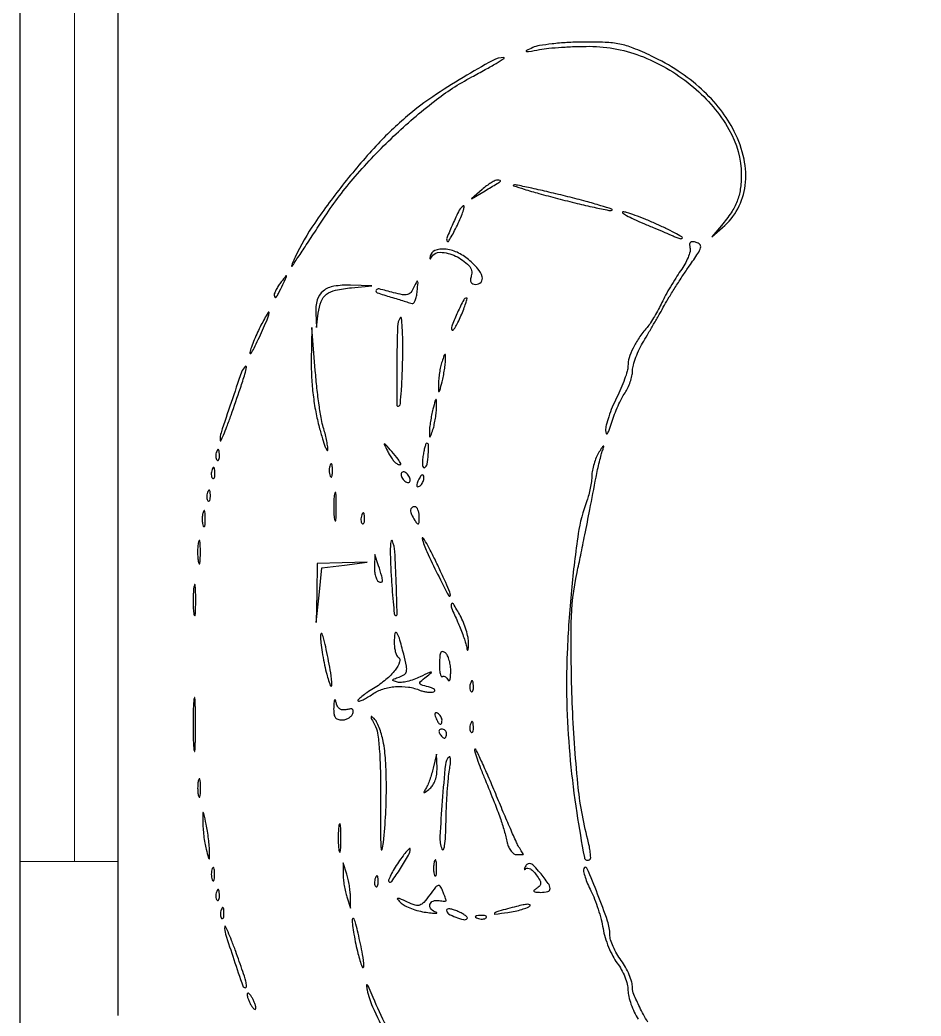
# Model space of a CAD drawing. Header units: inches. Extents: x -279 to 561, y -345 to 342.
# Drawn here: x -251.168 to -249.333, y -263.466 to -261.438 of the extents above; entities that cross this region are included whole.
import ezdxf

# ---------------------------------------------------------------- set-up
doc = ezdxf.new("R2010")
doc.units = ezdxf.units.IN
doc.header["$LTSCALE"] = 0.5
doc.header["$MEASUREMENT"] = 0
doc.layers.add('PDF_Geometry', color=7, linetype='Continuous')

msp = doc.modelspace()

# ---------------------------------------------------------------- linework, layer by layer
msp.add_line((-250.968, -263.4645), (-250.968, -259.8622))
for points in [[(-251.168, -257.2622), (-251.168, -265.3522), (-238.471, -265.3522), (-238.471, -260.9956), (-239.9711, -260.9956), (-239.9711, -257.2622), (-251.168, -257.2622)], [(-250.5118, -262.5434), (-250.5626, -262.5445), (-250.5636, -262.6045), (-250.5646, -262.6645), (-250.5589, -262.6091), (-250.5533, -262.5537), (-250.5072, -262.548), (-250.461, -262.5422)]]:
    msp.add_lwpolyline(points, close=True)
for points in [[(-249.7136, -261.6653, 0.051487), (-249.7418, -261.6208, 0.041223), (-249.7805, -261.5793, 0.038943), (-249.828, -261.5425, 0.034963), (-249.8823, -261.5119, 0.016314), (-249.9193, -261.4958, 0.044357), (-249.9467, -261.4877, 0.040651), (-249.9765, -261.4841, 0.011972), (-250.0224, -261.4835, 0.01193), (-250.0542, -261.4846, 0.013361), (-250.0846, -261.4872, 0.012716), (-250.1104, -261.4908, 0.066766), (-250.124, -261.4949, 0.007377), (-250.1368, -261.501, 0.689934), (-250.1366, -261.5025, 0.110416), (-250.1323, -261.5027, 0.002161), (-250.1101, -261.4987, -0.021565), (-250.0915, -261.4961, -0.007897), (-250.0651, -261.494, -0.007812), (-250.036, -261.4926, -0.009277), (-250.0086, -261.4922, -0.094819), (-249.8985, -261.5139, -0.080013), (-249.7967, -261.5752, -0.084984), (-249.7244, -261.6613, -0.133124), (-249.6993, -261.754, -0.036471), (-249.7014, -261.7832, -0.057382), (-249.7079, -261.8075, -0.054136), (-249.72, -261.8307, -0.02863), (-249.7397, -261.8566), (-249.7593, -261.8796), (-249.7376, -261.8612, 0.094257), (-249.7064, -261.8227, 0.092941), (-249.6913, -261.7752, 0.084305), (-249.6938, -261.7215, 0.062029)], [(-250.1826, -261.5152, 0.133773), (-250.2054, -261.5208, 0.008376), (-250.2659, -261.5556, 0.013455), (-250.3274, -261.5947, 0.024941), (-250.3747, -261.6301, 0.031775), (-250.4387, -261.6905, 0.019078), (-250.507, -261.7696, 0.019125), (-250.5678, -261.8518, 0.039142), (-250.6076, -261.9213, 0.006476), (-250.6129, -261.9329, 0.043581), (-250.6149, -261.9389, 0.753814), (-250.614, -261.9394, 0.053987), (-250.6112, -261.9359, 0.000333), (-250.6039, -261.9249, 0.000037), (-250.5874, -261.8999, 0.000045), (-250.5678, -261.8701, 0.000037), (-250.5468, -261.8381, -0.033157), (-250.4854, -261.757, -0.024238), (-250.4073, -261.6753, -0.02461), (-250.3242, -261.6039, -0.042874), (-250.248, -261.5545, 0.004401), (-250.2205, -261.5395, 0.00836), (-250.1986, -261.5268, 0.005728), (-250.1822, -261.5168, 0.741361)], [(-250.1953, -261.7643, 0.112689), (-250.2004, -261.7655, 0.023396), (-250.2086, -261.7699, 0.023468), (-250.2178, -261.776, 0.020258), (-250.2268, -261.7833), (-250.2486, -261.8023), (-250.2209, -261.7861, 0.001586), (-250.1964, -261.7716, 0.04219), (-250.1902, -261.7672, 0.56619), (-250.1905, -261.7652, 0.094303)], [(-250.0525, -261.7983, 0.003367), (-250.0911, -261.7889, 0.004787), (-250.1256, -261.7811, 0.002755), (-250.1548, -261.7749, 0.068265), (-250.1629, -261.7744, 0.821491), (-250.1631, -261.7759, 0.005796), (-250.1415, -261.7828, 0.006741), (-250.1114, -261.7916, 0.003403), (-250.0732, -261.8018, 0.004349), (-250.0336, -261.8118, 0.006486), (-249.9988, -261.8198, 0.003089), (-249.9693, -261.826, 0.12484), (-249.9627, -261.8257, 0.731614), (-249.9627, -261.8237, 0.005502), (-249.9854, -261.8165, 0.008383), (-250.0152, -261.8079, 0.004443)], [(-250.2652, -261.8168, 0.138069), (-250.2735, -261.8258, 0.012773), (-250.2866, -261.8535, 0.008933), (-250.2988, -261.8824, 0.300318), (-250.2974, -261.8894, 0.479908), (-250.2955, -261.8892, 0.009415), (-250.2897, -261.8797, 0.015033), (-250.283, -261.8673, 0.008611), (-250.2756, -261.852, 0.011412), (-250.269, -261.8369, 0.025635), (-250.2648, -261.825, 0.048586), (-250.2634, -261.8179, 0.618693)], [(-249.8735, -261.8533, 0.008357), (-249.8952, -261.844, 0.010626), (-249.9156, -261.8362, 0.008779), (-249.9328, -261.8303, 0.082196), (-249.9405, -261.8292, 0.711997), (-249.9411, -261.831, 0.036017), (-249.9332, -261.8362, 0.018401), (-249.9182, -261.8438, 0.007997), (-249.8978, -261.8528, -0.000254), (-249.8757, -261.8621, -0.000318), (-249.8553, -261.8708, -0.000256), (-249.8381, -261.8781, -0.002478), (-249.8308, -261.8813, 0.030167), (-249.8264, -261.8829, 0.057709), (-249.8227, -261.8836, 0.096224), (-249.8202, -261.8832, 0.322785), (-249.8193, -261.882, 0.273378), (-249.8207, -261.8796, 0.004227), (-249.8352, -261.8718, 0.009919), (-249.8527, -261.8629, 0.006237)], [(-250.2545, -261.9262, 0.069263), (-250.278, -261.9114, 0.083486), (-250.3032, -261.9048, 0.117421), (-250.3231, -261.9077, 0.254744), (-250.3326, -261.9192, 0.014231), (-250.3333, -261.9234, 0.23836), (-250.3329, -261.9247, 0.481148), (-250.332, -261.9246, 0.022434), (-250.3303, -261.9215, -0.300214), (-250.3124, -261.9111, -0.095397), (-250.281, -261.919, -0.091738), (-250.254, -261.9382, -0.275563), (-250.249, -261.9594, 0.050021), (-250.2506, -261.9672, 0.148113), (-250.2496, -261.9725, 0.186971), (-250.2461, -261.9756, 0.087897), (-250.24, -261.9767, 0.212417), (-250.2292, -261.9719, 0.259007), (-250.2268, -261.9613, 0.108463), (-250.2357, -261.9449, 0.039758)], [(-249.791, -261.8911, 0.045549), (-249.7987, -261.8898, 0.196506), (-249.803, -261.8912, 0.225207), (-249.8047, -261.895, 0.059597), (-249.8038, -261.9018, -0.127641), (-249.8037, -261.9098, -0.033553), (-249.8078, -261.922, -0.031821), (-249.8144, -261.9357, -0.027942), (-249.823, -261.9491, 0.014139), (-249.8329, -261.9638, 0.009085), (-249.8437, -261.9813, 0.009131), (-249.8536, -261.9988, 0.016897), (-249.8609, -262.0135, -0.015743), (-249.8677, -262.0272, -0.012101), (-249.8759, -262.0417, -0.012275), (-249.8842, -262.0549, -0.028294), (-249.8913, -262.0643, 0.025942), (-249.9076, -262.0857, 0.03513), (-249.9198, -262.1067, 0.04017), (-249.9276, -262.1262, 0.074386), (-249.9301, -262.143, -0.070173), (-249.9315, -262.1532, -0.015923), (-249.9369, -262.1698, -0.016184), (-249.9443, -262.1887, -0.015095), (-249.9532, -262.2075, 0.017718), (-249.962, -262.2265, 0.018247), (-249.9693, -262.2459, 0.018312), (-249.9744, -262.2631, 0.070424), (-249.9756, -262.2741, 0.08108), (-249.9745, -262.2802, 0.597458), (-249.9722, -262.2805, 0.074362), (-249.9686, -262.2736, 0.008593), (-249.9631, -262.2571, -0.017073), (-249.9574, -262.2409, -0.013493), (-249.9502, -262.2238, -0.013707), (-249.9427, -262.2083, -0.032689), (-249.936, -262.1973, 0.041937), (-249.9302, -262.1873, 0.028842), (-249.9253, -262.1752, 0.029163), (-249.9219, -262.1629, 0.05127), (-249.9207, -262.1524, -0.065147), (-249.9191, -262.1409, -0.023019), (-249.914, -262.125, -0.022394), (-249.9067, -262.1079, -0.024465), (-249.8981, -262.0921, 0.003216), (-249.8881, -262.0753, 0.001962), (-249.8764, -262.0554, 0.001966), (-249.865, -262.0356, 0.003487), (-249.8558, -262.0192, -0.010493), (-249.8461, -262.0023, -0.004952), (-249.8328, -261.9809, -0.004905), (-249.8184, -261.9588, -0.006898), (-249.8052, -261.9393, 0.007037), (-249.7875, -261.9135, 0.074965), (-249.7822, -261.902, 0.263161), (-249.7837, -261.8954, 0.143708)], [(-250.6359, -261.9715, 0.022242), (-250.6414, -261.979, 0.024166), (-250.646, -261.9868, 0.024594), (-250.6493, -261.9938, 0.098188), (-250.6503, -261.9984, 0.161007), (-250.6489, -262.0025, 0.489146), (-250.6465, -262.0026, 0.053694), (-250.6415, -261.995, 0.006075), (-250.6325, -261.9767, 0.001053), (-250.6252, -261.9611, 0.260205), (-250.6253, -261.9596, 0.508695), (-250.6263, -261.9595, 0.001461)], [(-250.495, -261.9783, 0.050026), (-250.5286, -261.9804, 0.129092), (-250.5506, -261.9902, 0.154736), (-250.5626, -262.0082, 0.082911), (-250.5657, -262.035), (-250.5642, -262.0644), (-250.5605, -262.0351, -0.057963), (-250.5547, -262.0112, -0.141427), (-250.544, -261.9968, -0.112202), (-250.5255, -261.9883, -0.029496), (-250.4931, -261.9835), (-250.4518, -261.9799)], [(-250.3658, -261.9826, -0.05376), (-250.3722, -261.993, -0.166038), (-250.379, -261.9975, -0.112992), (-250.3889, -261.9978, -0.018757), (-250.4074, -261.9935, 0.009311), (-250.4367, -261.986, 0.333615), (-250.4427, -261.9886, 0.469506), (-250.4409, -261.9935, 0.009704), (-250.4126, -262.0026, -0.000414), (-250.3987, -262.0067, -0.0005), (-250.3857, -262.0107, -0.000424), (-250.3747, -262.014, -0.003419), (-250.3697, -262.0156, 0.308322), (-250.3664, -262.0146, 0.070385), (-250.3632, -262.0093, 0.049666), (-250.3605, -262.0009, 0.028767), (-250.359, -261.9905, 0.002881), (-250.3575, -261.9733, 0.200409), (-250.3584, -261.9705, 0.534205), (-250.3601, -261.9707, 0.006061)], [(-250.2583, -262.0044, 0.280609), (-250.2645, -262.0081, 0.010396), (-250.277, -262.0337, 0.012539), (-250.2882, -262.0594, 0.182503), (-250.2884, -262.0692, 0.555863), (-250.2862, -262.0697, 0.050122), (-250.2819, -262.0643, 0.029609), (-250.2762, -262.0543, 0.01384), (-250.2701, -262.0409, 0.008057), (-250.2644, -262.0269, 0.014139), (-250.2602, -262.0151, 0.008533), (-250.2574, -262.0056, 0.49818)], [(-250.6772, -262.0598, 0.012678), (-250.6841, -262.0738, 0.010011), (-250.6909, -262.0894, 0.010148), (-250.6966, -262.1041, 0.024631), (-250.7, -262.1152, 0.315454), (-250.6992, -262.1172, 0.421042), (-250.6974, -262.1169, 0.027809), (-250.6913, -262.1064, 0.00704), (-250.6827, -262.0886, 0.005377), (-250.6656, -262.0509, 0.056706), (-250.6606, -262.0348, 0.843788), (-250.6629, -262.0339, 0.011508)], [(-250.3939, -262.0445, 0.135963), (-250.3993, -262.0623, 0.003983), (-250.4007, -262.1417, 0.003221), (-250.4009, -262.2214, 0.666882), (-250.3956, -262.2236, 0.176705), (-250.3934, -262.2189, 0.003747), (-250.3913, -262.1927, 0.008197), (-250.3896, -262.1617, 0.005376), (-250.3886, -262.126, 0.006726), (-250.3885, -262.0914, 0.013508), (-250.3896, -262.064, 0.014208), (-250.3913, -262.0451, 0.704363)], [(-250.5503, -262.2675, -0.038268), (-250.5543, -262.2515, -0.007453), (-250.5589, -262.2222, -0.007878), (-250.5632, -262.1877, -0.007217), (-250.5666, -262.1521), (-250.5736, -262.0644), (-250.5748, -262.1336, 0.018943), (-250.5741, -262.1666, 0.015554), (-250.571, -262.2016, 0.015645), (-250.5657, -262.2362, 0.020057), (-250.5586, -262.2675, 0.006692), (-250.5518, -262.2911, 0.017888), (-250.5462, -262.3077, 0.062004), (-250.5428, -262.3142, 0.733), (-250.5411, -262.3137, 0.035543), (-250.5417, -262.3047, 0.014307), (-250.5438, -262.2925, 0.014072), (-250.5468, -262.2795, 0.017312)], [(-250.3086, -262.1336, 0.023892), (-250.3115, -262.1441, 0.014811), (-250.3138, -262.1567, 0.01485), (-250.3154, -262.1693, 0.025806), (-250.3159, -262.1798, 0.003411), (-250.3157, -262.194, 0.585438), (-250.3146, -262.1946, 0.188614), (-250.3132, -262.1926, 0.001764), (-250.3086, -262.1752, 0.01309), (-250.3059, -262.1632, 0.010417), (-250.3036, -262.1502, 0.010562), (-250.302, -262.138, 0.025901), (-250.3014, -262.129, 0.010989), (-250.3015, -262.1198, 0.580902), (-250.3028, -262.1191, 0.169995), (-250.3046, -262.1214, 0.004611)], [(-250.7092, -262.1437, 0.120845), (-250.7166, -262.155, 0.002683), (-250.738, -262.217, 0.003197), (-250.7584, -262.2784, 0.096191), (-250.7604, -262.2945, 0.763023), (-250.7589, -262.2948, 0.014738), (-250.7536, -262.2834, 0.01183), (-250.7465, -262.2658, 0.005647), (-250.7382, -262.2429, 0.001775), (-250.719, -262.1875, 0.011283), (-250.71, -262.159, 0.029662), (-250.7068, -262.145, 0.717011)], [(-250.3271, -262.2306, 0.01309), (-250.3298, -262.2425, 0.010417), (-250.3321, -262.2556, 0.010562), (-250.3338, -262.2677, 0.025901), (-250.3343, -262.2767, 0.010989), (-250.3342, -262.286, 0.580902), (-250.3329, -262.2866, 0.169995), (-250.3312, -262.2844, 0.004611), (-250.3271, -262.2721, 0.023892), (-250.3243, -262.2616, 0.014811), (-250.3219, -262.249, 0.01485), (-250.3204, -262.2365, 0.025806), (-250.3199, -262.226, 0.003411), (-250.3201, -262.2117, 0.585438), (-250.3212, -262.2112, 0.188614), (-250.3226, -262.2131, 0.001764)], [(-250.7674, -262.3166, 0.051402), (-250.7688, -262.3216, 0.05415), (-250.7692, -262.3268, 0.060344), (-250.7684, -262.3312, 0.126455), (-250.7666, -262.3343, 0.296942), (-250.7646, -262.3347, 0.208169), (-250.7629, -262.333, 0.077125), (-250.7619, -262.3286, 0.028489), (-250.7618, -262.3221, 0.018894), (-250.7623, -262.3152, 0.168741), (-250.7636, -262.3126, 0.470617), (-250.7653, -262.3127, 0.054073)], [(-250.4107, -262.317, 0.001342), (-250.4235, -262.3024, 0.172422), (-250.4255, -262.3013, 0.6048), (-250.4262, -262.3022, 0.002891), (-250.4199, -262.3155, 0.022947), (-250.4155, -262.3236, 0.022373), (-250.4103, -262.3314, 0.022935), (-250.4051, -262.3379, 0.073521), (-250.4009, -262.3414, 0.104663), (-250.3944, -262.3437, 0.575659), (-250.3926, -262.3414, 0.072357), (-250.3978, -262.3326, 0.011403)], [(-250.3399, -262.2998, 0.32138), (-250.3415, -262.301, 0.013978), (-250.3436, -262.3078, 0.019299), (-250.3457, -262.3166, 0.012039), (-250.3475, -262.327, 0.023425), (-250.3485, -262.3372, 0.052318), (-250.3481, -262.3449, 0.110488), (-250.3464, -262.349, 0.401493), (-250.3439, -262.3496, 0.212307), (-250.339, -262.3425, 0.025083), (-250.3365, -262.323, 0.023633), (-250.3359, -262.3038, 0.41)], [(-249.9891, -262.3183, 0.03861), (-249.9946, -262.3289, 0.025513), (-249.9992, -262.3419, 0.025691), (-250.0025, -262.355, 0.04451), (-250.0036, -262.3662, -0.029868), (-250.0045, -262.3775, -0.016397), (-250.0068, -262.3913, -0.016295), (-250.01, -262.4052, -0.024987), (-250.0138, -262.4169, 0.054376), (-250.0312, -262.4838, 0.012701), (-250.0452, -262.5991, 0.013597), (-250.0538, -262.7259, 0.018755), (-250.0542, -262.84, 0.014781), (-250.0475, -262.946, 0.014669), (-250.0344, -263.0518, 0.00844), (-250.0189, -263.1429, 0.602996), (-250.0073, -263.1464, 0.211263), (-250.0059, -263.1429, 0.017041), (-250.0068, -263.1328, 0.020656), (-250.0087, -263.1203, 0.014313), (-250.0119, -263.1063, -0.039798), (-250.0321, -262.9928, -0.014091), (-250.0434, -262.8281, -0.013617), (-250.0454, -262.6652, -0.049917), (-250.0337, -262.5628, 0.002685), (-250.0263, -262.5279, 0.001596), (-250.0179, -262.4863, 0.001266), (-250.0077, -262.4349, 0.000614), (-249.995, -262.3691, -0.00673), (-249.9919, -262.3536, -0.005995), (-249.9881, -262.3376, -0.006026), (-249.9844, -262.3232, -0.018452), (-249.9815, -262.3137, 0.018061), (-249.9792, -262.3065, 0.676374), (-249.9802, -262.3058, 0.114171), (-249.9828, -262.3083, 0.005946)], [(-250.7766, -262.3535, 0.051402), (-250.778, -262.3585, 0.05415), (-250.7784, -262.3637, 0.060344), (-250.7777, -262.3682, 0.126455), (-250.7759, -262.3712, 0.296942), (-250.7739, -262.3716, 0.208169), (-250.7721, -262.3699, 0.077125), (-250.7711, -262.3655, 0.028489), (-250.771, -262.3591, 0.018894), (-250.7716, -262.3522, 0.168741), (-250.7729, -262.3495, 0.470617), (-250.7746, -262.3496, 0.054073)], [(-250.5364, -262.3437, 0.057986), (-250.5378, -262.3489, 0.037979), (-250.5383, -262.3552, 0.037979), (-250.5378, -262.3615, 0.057986), (-250.5364, -262.3668, 0.174857), (-250.5346, -262.3687, 0.447206), (-250.5331, -262.3681, 0.078554), (-250.532, -262.3635, 0.017491), (-250.5317, -262.3552, 0.017491), (-250.532, -262.347, 0.078554), (-250.5331, -262.3423, 0.447206), (-250.5346, -262.3418, 0.174857)], [(-250.3825, -262.3598, 0.076764), (-250.386, -262.3583, 0.154201), (-250.389, -262.3585, 0.186277), (-250.391, -262.3603, 0.117858), (-250.3917, -262.3634, 0.085235), (-250.3911, -262.3673, 0.053414), (-250.389, -262.3716, 0.051777), (-250.386, -262.3754, 0.064269), (-250.3825, -262.3783, 0.076764), (-250.379, -262.3798, 0.154201), (-250.376, -262.3796, 0.186277), (-250.374, -262.3778, 0.117858), (-250.3733, -262.3748, 0.085235), (-250.374, -262.3708, 0.053414), (-250.376, -262.3666, 0.051777), (-250.379, -262.3627, 0.064269)], [(-250.3492, -262.3645, 0.2252), (-250.3509, -262.3653, 0.029412), (-250.3534, -262.3687, 0.029555), (-250.356, -262.3733, 0.020646), (-250.3583, -262.3788, 0.036408), (-250.36, -262.3841, 0.155351), (-250.3597, -262.3874, 0.32948), (-250.3578, -262.3885, 0.1144), (-250.3547, -262.3875, 0.115814), (-250.3492, -262.382, 0.080554), (-250.3459, -262.3739, 0.115534), (-250.3458, -262.3671, 0.349578)], [(-250.7858, -262.3997, 0.051402), (-250.7873, -262.4047, 0.05415), (-250.7876, -262.4099, 0.060344), (-250.7869, -262.4143, 0.126455), (-250.7851, -262.4174, 0.296942), (-250.7831, -262.4178, 0.208169), (-250.7814, -262.4161, 0.077125), (-250.7804, -262.4117, 0.028489), (-250.7803, -262.4052, 0.018894), (-250.7808, -262.3983, 0.168741), (-250.7821, -262.3957, 0.470617), (-250.7838, -262.3958, 0.054073)], [(-250.5276, -262.4037, 0.023547), (-250.5288, -262.4153, 0.014044), (-250.5292, -262.4291, 0.014044), (-250.5288, -262.4429, 0.023547), (-250.5276, -262.4545, 0.124239), (-250.5262, -262.4578, 0.664672), (-250.5249, -262.4575, 0.03126), (-250.524, -262.4473, 0.006336), (-250.5238, -262.4291, 0.006336), (-250.524, -262.4109, 0.03126), (-250.5249, -262.4007, 0.664672), (-250.5262, -262.4004, 0.124239)], [(-250.364, -262.4291, 0.163584), (-250.3702, -262.4312, 0.234725), (-250.3727, -262.4362, 0.112355), (-250.3708, -262.4448, 0.031558), (-250.364, -262.4568, 0.023197), (-250.3592, -262.4635, 0.409657), (-250.3568, -262.4638, 0.220444), (-250.3553, -262.4609, 0.011293), (-250.355, -262.4499, 0.042523), (-250.3556, -262.4419, 0.062416), (-250.3576, -262.4352, 0.082215), (-250.3605, -262.4306, 0.210568)], [(-250.7952, -262.4408, 0.037336), (-250.7965, -262.4479, 0.029507), (-250.7968, -262.4557, 0.030339), (-250.7963, -262.463, 0.06278), (-250.7948, -262.4685, 0.31318), (-250.7932, -262.4696, 0.333666), (-250.7917, -262.4684, 0.052471), (-250.7907, -262.4621, 0.014395), (-250.7906, -262.4522, 0.012823), (-250.7909, -262.4423, 0.080377), (-250.7921, -262.4374, 0.597527), (-250.7935, -262.4372, 0.087174)], [(-250.4719, -262.4458, 0.051402), (-250.4734, -262.4509, 0.05415), (-250.4737, -262.456, 0.060344), (-250.473, -262.4605, 0.126455), (-250.4712, -262.4635, 0.296942), (-250.4692, -262.4639, 0.208169), (-250.4675, -262.4623, 0.077125), (-250.4664, -262.4578, 0.028489), (-250.4663, -262.4514, 0.018894), (-250.4669, -262.4445, 0.168741), (-250.4682, -262.4418, 0.470617), (-250.4699, -262.442, 0.054073)], [(-250.3236, -262.5353, 0.005932), (-250.3355, -262.5119, 0.018107), (-250.3443, -262.4964, 0.109363), (-250.3479, -262.4927, 0.688579), (-250.3493, -262.4937, 0.042809), (-250.3397, -262.5205, 0.008413), (-250.3175, -262.5666, 0.006393), (-250.295, -262.6101, 0.795832), (-250.2914, -262.6091, 0.089338), (-250.2928, -262.603, 0.004229), (-250.301, -262.5836, 0.006839), (-250.3114, -262.5607, 0.004857)], [(-250.8045, -262.5006, 0.029693), (-250.8058, -262.5101, 0.017887), (-250.8062, -262.5214, 0.017887), (-250.8058, -262.5327, 0.029693), (-250.8045, -262.5422, 0.142433), (-250.803, -262.5451, 0.611425), (-250.8017, -262.5447, 0.039503), (-250.8008, -262.5363, 0.008087), (-250.8005, -262.5214, 0.008087), (-250.8008, -262.5065, 0.039503), (-250.8017, -262.4982, 0.611425), (-250.803, -262.4978, 0.142433)], [(-250.4097, -262.4983, 0.732682), (-250.4122, -262.4985, 0.046378), (-250.4137, -262.5095, 0.017794), (-250.4138, -262.532, 0.007023), (-250.4125, -262.563, 0.003562), (-250.4104, -262.5951, 0.005525), (-250.4082, -262.6228, 0.001949), (-250.4058, -262.6465, 0.156876), (-250.4044, -262.6499, 0.698475), (-250.4, -262.6482, 0.003716), (-250.4018, -262.5837, 0.005829), (-250.4048, -262.5205, 0.0816)], [(-250.4379, -262.5491), (-250.4453, -262.526), (-250.4462, -262.5509, 0.035063), (-250.4459, -262.5608, 0.040642), (-250.4442, -262.5701, 0.044867), (-250.4414, -262.5775, 0.14404), (-250.4379, -262.5814, 0.159675), (-250.4326, -262.5827, 0.391036), (-250.43, -262.58, 0.070388), (-250.4314, -262.5706, 0.007211)], [(-250.8139, -262.5931, 0.018638), (-250.8151, -262.6065, 0.01259), (-250.8154, -262.6219, 0.012695), (-250.815, -262.6367, 0.024559), (-250.8138, -262.6485, 0.212532), (-250.8125, -262.6507, 0.556092), (-250.8111, -262.6501, 0.025342), (-250.8103, -262.6383, 0.005888), (-250.8101, -262.6184, 0.005499), (-250.8103, -262.5985, 0.031761), (-250.8113, -262.5881, 0.756877), (-250.8125, -262.5879, 0.069146)], [(-250.2717, -262.6507, 0.009691), (-250.2855, -262.6267, 0.614279), (-250.2893, -262.6269, 0.201529), (-250.2893, -262.6349, 0.007403), (-250.277, -262.6631, -0.01035), (-250.2716, -262.6756, -0.008632), (-250.2664, -262.6891, -0.008735), (-250.2621, -262.7016, -0.023369), (-250.2596, -262.7107, 0.006009), (-250.2572, -262.7205, 0.57408), (-250.2561, -262.7208, 0.19447), (-250.2552, -262.7188, 0.003209), (-250.2547, -262.7061, 0.058083), (-250.2557, -262.695, 0.023862), (-250.2594, -262.6803, 0.023221), (-250.265, -262.6647, 0.027546)], [(-250.5443, -262.7199, 0.007201), (-250.5491, -262.6985, 0.041487), (-250.5527, -262.6875, 0.624658), (-250.5548, -262.6874, 0.1261), (-250.556, -262.6922, 0.029618), (-250.5553, -262.706, 0.010901), (-250.5526, -262.7254, 0.010761), (-250.5488, -262.7464, 0.012713), (-250.5443, -262.7661, 0.022718), (-250.5361, -262.793, 0.841616), (-250.5328, -262.7924, 0.044413), (-250.5351, -262.7671, 0.007654)], [(-250.3364, -262.7957, -0.010337), (-250.3511, -262.7915, -0.272339), (-250.3538, -262.7886, -0.273238), (-250.3525, -262.7849, -0.010392), (-250.3408, -262.7752, 0.005189), (-250.3302, -262.7666, 0.709998), (-250.3306, -262.7655, 0.10637), (-250.3341, -262.7663, 0.00162), (-250.3531, -262.7754, -0.027904), (-250.366, -262.7808, -0.028278), (-250.3793, -262.7847, -0.029472), (-250.3912, -262.7867, -0.093464), (-250.3993, -262.7861, -0.018415), (-250.4075, -262.7836, -0.413604), (-250.4085, -262.7815, -0.224577), (-250.4063, -262.7793, -0.00915), (-250.3956, -262.7756, 0.067799), (-250.3853, -262.7706, 0.201721), (-250.381, -262.7642, 0.099112), (-250.3811, -262.7534, 0.010515), (-250.3867, -262.729, 0.007001), (-250.3954, -262.6967, 0.097558), (-250.4008, -262.686, 0.661247), (-250.4046, -262.687, 0.031616), (-250.4059, -262.7045, 0.030493), (-250.4054, -262.7144, 0.035452), (-250.4037, -262.7236, 0.038145), (-250.4012, -262.731, 0.139418), (-250.3981, -262.7349, -0.336923), (-250.3949, -262.745, -0.080135), (-250.404, -262.7614, -0.054203), (-250.4227, -262.7808, -0.034663), (-250.4481, -262.799, 0.011555), (-250.4614, -262.8076, 0.01993), (-250.4719, -262.8155, 0.015489), (-250.4795, -262.822, 0.427144), (-250.4796, -262.8244, 0.294353), (-250.4769, -262.825, 0.02062), (-250.4694, -262.8218, 0.023969), (-250.4602, -262.8169, 0.015319), (-250.45, -262.8104, -0.073602), (-250.4288, -262.8001, -0.056828), (-250.4035, -262.7952, -0.05556), (-250.3772, -262.7961, -0.062724), (-250.3528, -262.8028, 0.040682), (-250.3459, -262.805, 0.033177), (-250.3382, -262.8063, 0.034327), (-250.3309, -262.8065, 0.070981), (-250.3253, -262.8055, 0.223091), (-250.3232, -262.8035, 0.314321), (-250.3238, -262.801, 0.091112), (-250.3284, -262.7983, 0.026122)], [(-250.3017, -262.7265, 0.124404), (-250.3072, -262.7239, 0.322891), (-250.3109, -262.7256, 0.108808), (-250.3131, -262.7327, 0.015424), (-250.3139, -262.748, 0.020484), (-250.3137, -262.7596, 0.041212), (-250.3124, -262.7687, 0.067719), (-250.3104, -262.7741, 0.431344), (-250.3078, -262.7748, -0.164349), (-250.3048, -262.7741, -0.118994), (-250.3016, -262.7752, -0.09196), (-250.2986, -262.7781, -0.062334), (-250.2963, -262.7822, 0.33161), (-250.2945, -262.7833, 0.302332), (-250.2928, -262.7819, 0.054032), (-250.2915, -262.7753, 0.015509), (-250.2909, -262.7649, 0.037007), (-250.2915, -262.7532, 0.037934), (-250.2938, -262.7417, 0.040766), (-250.2973, -262.7322, 0.111193)], [(-250.2503, -262.7874, 0.051402), (-250.2518, -262.7925, 0.05415), (-250.2521, -262.7976, 0.060344), (-250.2514, -262.8021, 0.126455), (-250.2496, -262.8051, 0.296942), (-250.2476, -262.8056, 0.208169), (-250.2459, -262.8039, 0.077125), (-250.2448, -262.7995, 0.028489), (-250.2447, -262.793, 0.018894), (-250.2453, -262.7861, 0.168741), (-250.2466, -262.7834, 0.470617), (-250.2483, -262.7836, 0.054073)], [(-250.814, -262.8238, 0.01099), (-250.8151, -262.8459, 0.006471), (-250.8154, -262.8723, 0.006471), (-250.8151, -262.8987, 0.01099), (-250.814, -262.9207, 0.067956), (-250.8128, -262.9267, 0.813012), (-250.8116, -262.9265, 0.014551), (-250.8108, -262.907, 0.002911), (-250.8106, -262.8723, 0.002911), (-250.8108, -262.8375, 0.014551), (-250.8116, -262.818, 0.813012), (-250.8128, -262.8179, 0.067956)], [(-250.5024, -262.8419, -0.075239), (-250.51, -262.8427, -0.122778), (-250.5161, -262.8408, -0.122443), (-250.5207, -262.8363, -0.074588), (-250.5237, -262.8293, 0.028167), (-250.5257, -262.8229, 0.612778), (-250.5273, -262.8227, 0.12646), (-250.5285, -262.8263, 0.008053), (-250.5292, -262.8377, 0.034849), (-250.5288, -262.85, 0.119693), (-250.5262, -262.8575, 0.16566), (-250.521, -262.8616, 0.085313), (-250.5128, -262.863, 0.067495), (-250.5057, -262.8621, 0.062553), (-250.499, -262.8593, 0.06664), (-250.4935, -262.8551, 0.105076), (-250.4904, -262.8502, 0.077131), (-250.4892, -262.8448, 0.260851), (-250.4907, -262.8416, 0.179431), (-250.4949, -262.8405, 0.03858)], [(-250.4284, -262.9064, 0.023662), (-250.4318, -262.8922, 0.023984), (-250.4366, -262.8784, 0.02463), (-250.4419, -262.8668, 0.083799), (-250.4469, -262.8603, 0.033823), (-250.4518, -262.8563, 0.637105), (-250.4531, -262.857, 0.099932), (-250.4519, -262.8612, 0.006568), (-250.446, -262.8723, -0.08703), (-250.4399, -262.89, -0.019815), (-250.4363, -262.9216, -0.01477), (-250.4342, -262.9671, -0.004915), (-250.4337, -263.0339, 0.00181), (-250.4337, -263.099, 0.017575), (-250.4326, -263.1266, 0.845178), (-250.4305, -263.1268, 0.03905), (-250.4279, -263.1123, 0.012999), (-250.4233, -263.054, 0.01367), (-250.4219, -262.9964, 0.014522), (-250.4235, -262.9451, 0.032726)], [(-250.3178, -262.8493, 0.1144), (-250.3209, -262.8482, 0.32948), (-250.3227, -262.8493, 0.155351), (-250.323, -262.8526, 0.036408), (-250.3214, -262.8579, 0.029964), (-250.3169, -262.8678, 0.168622), (-250.3127, -262.8717, 0.444011), (-250.3097, -262.8704, 0.079093), (-250.3086, -262.8636, 0.088797), (-250.3093, -262.8598, 0.053277), (-250.3113, -262.8558, 0.051183), (-250.3143, -262.8521, 0.061454)], [(-250.2503, -262.8705, 0.051402), (-250.2518, -262.8756, 0.05415), (-250.2521, -262.8807, 0.060344), (-250.2514, -262.8852, 0.126455), (-250.2496, -262.8882, 0.296942), (-250.2476, -262.8887, 0.208169), (-250.2459, -262.887, 0.077125), (-250.2448, -262.8826, 0.028489), (-250.2447, -262.8761, 0.018894), (-250.2453, -262.8692, 0.168741), (-250.2466, -262.8665, 0.470617), (-250.2483, -262.8667, 0.054073)], [(-250.3092, -262.8815, 0.108972), (-250.3125, -262.8822, 0.182303), (-250.3144, -262.8842, 0.161196), (-250.3147, -262.8872, 0.082592), (-250.3133, -262.8907, 0.029505), (-250.3108, -262.8943, 0.035638), (-250.308, -262.8973, 0.038439), (-250.3054, -262.8994, 0.151918), (-250.3035, -262.9, 0.210953), (-250.3019, -262.8993, 0.081139), (-250.3006, -262.8973, 0.061769), (-250.2997, -262.8943, 0.042167), (-250.2994, -262.8907, 0.105053), (-250.3002, -262.8872, 0.099167), (-250.3023, -262.8842, 0.09642), (-250.3055, -262.8822, 0.093332)], [(-250.3266, -262.9608, -0.013785), (-250.3298, -262.9727, -0.012442), (-250.3337, -262.9848, -0.012574), (-250.3378, -262.9954, -0.038167), (-250.3413, -263.0023, 0.008987), (-250.3455, -263.0097, 0.555893), (-250.3449, -263.0108, 0.180505), (-250.3427, -263.01, 0.003763), (-250.3335, -263.0027, 0.086192), (-250.3273, -262.9956, 0.051498), (-250.3225, -262.9855, 0.04755), (-250.3195, -262.9736, 0.045587), (-250.3188, -262.9612), (-250.3198, -262.9323)], [(-250.2943, -262.9384, 0.18307), (-250.3018, -262.9535, 0.005021), (-250.3082, -263.0279, 0.007314), (-250.3128, -263.1003, 0.101258), (-250.3088, -263.126, 0.622698), (-250.3059, -263.1263, 0.102707), (-250.3034, -263.1194, 0.025087), (-250.3015, -263.1002, 0.007497), (-250.3005, -263.0708, -0.006132), (-250.2996, -263.0401, -0.005903), (-250.2979, -263.0091, -0.005852), (-250.2957, -262.9818, -0.021287), (-250.2934, -262.9646, 0.01541), (-250.2917, -262.9526, 0.036374), (-250.2913, -262.9436, 0.084517), (-250.2923, -262.9388, 0.53044)], [(-250.152, -263.1216, -0.032236), (-250.1571, -263.1121, -0.002182), (-250.1695, -263.0841, -0.003123), (-250.1839, -263.0505, -0.002336), (-250.1994, -263.0133, 0.004255), (-250.2146, -262.9774, 0.007296), (-250.2279, -262.9477, 0.002309), (-250.2397, -262.9228, 0.517411), (-250.2419, -262.9225, 0.279191), (-250.2426, -262.9255, 0.004991), (-250.2372, -262.9422, 0.010877), (-250.2301, -262.9618, 0.006847), (-250.221, -262.9845, -0.003562), (-250.2023, -263.0304, -0.010347), (-250.1903, -263.0625, -0.014343), (-250.182, -263.0883, -0.017016), (-250.1757, -263.1131, 0.05324), (-250.1727, -263.1222, 0.063163), (-250.168, -263.13, 0.074179), (-250.1623, -263.1352, 0.150142), (-250.1565, -263.137, 0.005137), (-250.1512, -263.1369, 0.009078), (-250.1467, -263.1367, 0.004032), (-250.1431, -263.1365, 0.583348), (-250.143, -263.1362, -0.015006), (-250.1434, -263.1356, -0.000174), (-250.1459, -263.1316, -0.000532), (-250.1487, -263.1269, -0.000347)], [(-250.8044, -262.9854, 0.039571), (-250.8057, -262.9927, 0.024357), (-250.8061, -263.0015, 0.024357), (-250.8057, -263.0103, 0.039571), (-250.8044, -263.0177, 0.161593), (-250.8028, -263.0201, 0.542911), (-250.8014, -263.0196, 0.052887), (-250.8004, -263.0131, 0.011065), (-250.8001, -263.0015, 0.011065), (-250.8004, -262.99, 0.052887), (-250.8014, -262.9835, 0.542911), (-250.8028, -262.983, 0.161593)], [(-250.7888, -263.0754, 0.000808), (-250.7935, -263.0531, 0.195466), (-250.7946, -263.0514, 0.595633), (-250.7956, -263.0519, 0.00138), (-250.7957, -263.0708, 0.020389), (-250.7952, -263.0834, 0.011815), (-250.7937, -263.0985, 0.011797), (-250.7915, -263.1136, 0.019408), (-250.7888, -263.1262, 0.001754), (-250.7843, -263.1434, 0.183684), (-250.7829, -263.1454, 0.596213), (-250.7819, -263.1448, 0.003395), (-250.7818, -263.1308, 0.020701), (-250.7824, -263.1197, 0.009061), (-250.7839, -263.105, 0.008949), (-250.7861, -263.0895, 0.011827)], [(-250.5184, -263.0777, 0.023547), (-250.5196, -263.0893, 0.014044), (-250.52, -263.1031, 0.014044), (-250.5196, -263.1169, 0.023547), (-250.5184, -263.1285, 0.124239), (-250.517, -263.1318, 0.664672), (-250.5157, -263.1315, 0.03126), (-250.5148, -263.1213, 0.006336), (-250.5145, -263.1031, 0.006336), (-250.5148, -263.0849, 0.03126), (-250.5157, -263.0747, 0.664672), (-250.517, -263.0744, 0.124239)], [(-250.3972, -263.1525, 0.013427), (-250.406, -263.1663, 0.021201), (-250.4128, -263.1786, 0.016615), (-250.4174, -263.1887, 0.303128), (-250.4167, -263.192, 0.464879), (-250.411, -263.1915, 0.009721), (-250.3931, -263.1652, 0.014156), (-250.3767, -263.1383, 0.130752), (-250.3733, -263.1253, 0.645045), (-250.3749, -263.1245, 0.032275), (-250.3803, -263.13, 0.021145), (-250.388, -263.1395, 0.009897)], [(-250.7764, -263.1654, 0.057986), (-250.7779, -263.1707, 0.037979), (-250.7783, -263.177, 0.037979), (-250.7779, -263.1832, 0.057986), (-250.7764, -263.1885, 0.174857), (-250.7747, -263.1904, 0.447206), (-250.7731, -263.1899, 0.078554), (-250.772, -263.1852, 0.017491), (-250.7718, -263.177, 0.017491), (-250.772, -263.1687, 0.078554), (-250.7731, -263.1641, 0.447206), (-250.7747, -263.1635, 0.174857)], [(-250.5025, -263.177), (-250.5099, -263.1539), (-250.5099, -263.177, 0.025208), (-250.5094, -263.1875, 0.014493), (-250.5078, -263.2, 0.014456), (-250.5054, -263.2126, 0.023338), (-250.5025, -263.2231), (-250.4951, -263.2462), (-250.4951, -263.2231, 0.025208), (-250.4957, -263.2126, 0.014493), (-250.4973, -263.2, 0.014456), (-250.4997, -263.1875, 0.023338)], [(-250.3243, -263.1518, 0.037336), (-250.3256, -263.1588, 0.029507), (-250.3259, -263.1666, 0.030339), (-250.3254, -263.1739, 0.06278), (-250.3239, -263.1795, 0.31318), (-250.3223, -263.1805, 0.333666), (-250.3208, -263.1793, 0.052471), (-250.3198, -263.1731, 0.014395), (-250.3197, -263.1631, 0.012823), (-250.3201, -263.1533, 0.080377), (-250.3212, -263.1484, 0.597527), (-250.3226, -263.1482, 0.087174)], [(-250.1093, -263.1737, 0.017391), (-250.1204, -263.161, 0.092272), (-250.1278, -263.1556, 0.222571), (-250.1334, -263.1555, 0.155653), (-250.1381, -263.1598, 0.016321), (-250.1406, -263.1643, 0.129515), (-250.1411, -263.1666, 0.550845), (-250.1402, -263.1671, 0.059398), (-250.1378, -263.1655, -0.230691), (-250.1339, -263.1643, -0.09131), (-250.1285, -263.1663, -0.065194), (-250.1224, -263.1711, -0.041139), (-250.1167, -263.178, -0.021452), (-250.1097, -263.1889, -0.124414), (-250.1079, -263.1954, -0.19462), (-250.1097, -263.2004, -0.066965), (-250.1158, -263.2055, 0.039337), (-250.1211, -263.2095, 0.428891), (-250.1212, -263.2119, 0.18581), (-250.1179, -263.2134, 0.014361), (-250.1078, -263.2138, 0.061114), (-250.093, -263.212, 0.356627), (-250.0886, -263.2062, 0.149353), (-250.0923, -263.1957, 0.013938)], [(-250.4442, -263.1845, 0.051402), (-250.4457, -263.1895, 0.05415), (-250.446, -263.1947, 0.060344), (-250.4453, -263.1991, 0.126455), (-250.4435, -263.2022, 0.296942), (-250.4415, -263.2026, 0.208169), (-250.4398, -263.2009, 0.077125), (-250.4387, -263.1965, 0.028489), (-250.4386, -263.19, 0.018894), (-250.4392, -263.1832, 0.168741), (-250.4405, -263.1805, 0.470617), (-250.4422, -263.1806, 0.054073)], [(-250.3076, -263.2103, 0.045465), (-250.3121, -263.2012, 0.349011), (-250.3163, -263.1997, 0.1451), (-250.3217, -263.2035, 0.00918), (-250.3336, -263.2191, -0.021361), (-250.3457, -263.2344, -0.137787), (-250.3539, -263.2397, -0.154584), (-250.3631, -263.2398, -0.028994), (-250.3792, -263.2336, 0.003145), (-250.3953, -263.2266, 0.14269), (-250.3989, -263.2261, 0.598112), (-250.3994, -263.2277, 0.010624), (-250.3917, -263.2357, 0.079906), (-250.3839, -263.2413, 0.027983), (-250.3711, -263.2469, 0.026948), (-250.3561, -263.2515, 0.028367), (-250.341, -263.2544, 0.006415), (-250.3277, -263.256, 0.028033), (-250.3198, -263.2564, 0.561129), (-250.3192, -263.2555, 0.202173), (-250.3207, -263.2543, -0.134801), (-250.3309, -263.2479, -0.25305), (-250.3333, -263.2387, -0.247781), (-250.3268, -263.2315, -0.13228), (-250.3146, -263.2305, 0.015614), (-250.3088, -263.2313, 0.028551), (-250.3041, -263.2316, 0.03228), (-250.3007, -263.2314, 0.445525), (-250.3001, -263.2305, 0.028587), (-250.3006, -263.2287, 0.001734), (-250.3025, -263.2234, 0.002586), (-250.3049, -263.2172, 0.001909)], [(-250.7674, -263.2122, 0.051402), (-250.7688, -263.2172, 0.05415), (-250.7692, -263.2224, 0.060344), (-250.7684, -263.2268, 0.126455), (-250.7666, -263.2299, 0.296942), (-250.7646, -263.2303, 0.208169), (-250.7629, -263.2286, 0.077125), (-250.7619, -263.2242, 0.028489), (-250.7618, -263.2177, 0.018894), (-250.7623, -263.2109, 0.168741), (-250.7636, -263.2082, 0.470617), (-250.7653, -263.2083, 0.054073)], [(-250.7581, -263.2491, 0.051402), (-250.7596, -263.2541, 0.05415), (-250.7599, -263.2593, 0.060344), (-250.7592, -263.2638, 0.126455), (-250.7574, -263.2668, 0.296942), (-250.7554, -263.2672, 0.208169), (-250.7537, -263.2655, 0.077125), (-250.7527, -263.2611, 0.028489), (-250.7526, -263.2547, 0.018894), (-250.7531, -263.2478, 0.168741), (-250.7544, -263.2451, 0.470617), (-250.7561, -263.2453, 0.054073)], [(-250.1571, -263.2425, 0.002945), (-250.1929, -263.2521, 0.085045), (-250.2015, -263.2561, 0.780057), (-250.2008, -263.2581, 0.007159), (-250.1748, -263.2547, 0.01688), (-250.16, -263.2521, 0.019655), (-250.1462, -263.2486, 0.019031), (-250.1349, -263.2447, 0.101318), (-250.1294, -263.2412, 0.523171), (-250.1297, -263.2391, 0.122897), (-250.134, -263.2382, 0.038184), (-250.1437, -263.2394, 0.014397)], [(-250.2763, -263.2525, 0.028746), (-250.2852, -263.2491, 0.05532), (-250.2926, -263.2476, 0.092252), (-250.2976, -263.248, 0.335376), (-250.2994, -263.2504, 0.264345), (-250.2955, -263.2573, 0.040677), (-250.2807, -263.2646, 0.040731), (-250.2649, -263.2693, 0.254544), (-250.2571, -263.267, 0.401136), (-250.2571, -263.2648, 0.045694), (-250.2611, -263.2611, 0.035523), (-250.2677, -263.2569, 0.019514)], [(-250.2309, -263.2608, 0.018894), (-250.2378, -263.2613, 0.168741), (-250.2405, -263.2626, 0.470617), (-250.2404, -263.2643, 0.054073), (-250.2365, -263.2664, 0.051402), (-250.2315, -263.2678, 0.05415), (-250.2263, -263.2682, 0.060344), (-250.2218, -263.2674, 0.126455), (-250.2188, -263.2656, 0.296942), (-250.2184, -263.2636, 0.208169), (-250.2201, -263.2619, 0.077125), (-250.2245, -263.2609, 0.028489)], [(-250.7287, -263.3339, 0.005859), (-250.7371, -263.3116, 0.012266), (-250.7442, -263.2944, 0.015314), (-250.7496, -263.2833, 0.755463), (-250.7511, -263.2837, 0.095607), (-250.7493, -263.2989, 0.004115), (-250.7325, -263.3504, 0.00184), (-250.7141, -263.4044, 0.320196), (-250.7094, -263.4078, 0.432497), (-250.7066, -263.4048, 0.048471), (-250.7083, -263.3944, 0.020003), (-250.7142, -263.375, 0.002582)], [(-250.4795, -263.297, 0.009024), (-250.484, -263.2788, 0.035669), (-250.4878, -263.2679, 0.412069), (-250.4899, -263.2671, 0.299784), (-250.4914, -263.2693, 0.033382), (-250.4907, -263.2812, 0.010155), (-250.488, -263.2992, 0.01012), (-250.4842, -263.3192, 0.010877), (-250.4797, -263.3385, 0.023163), (-250.4713, -263.3657, 0.839002), (-250.468, -263.3651, 0.048474), (-250.4703, -263.3403, 0.009804)], [(-250.2638, -263.6947, -0.08086), (-250.276, -263.6924, -0.050748), (-250.2891, -263.686, -0.043578), (-250.3027, -263.6759, -0.030179), (-250.3161, -263.6623, -0.042178), (-250.3433, -263.6255, -0.00935), (-250.3831, -263.558, -0.010272), (-250.4219, -263.4859, -0.021127), (-250.4487, -263.4277, 0.004964), (-250.4568, -263.4085, 0.067363), (-250.4607, -263.402, 0.736832), (-250.4623, -263.4027, 0.028276), (-250.461, -263.4124, 0.058935), (-250.4502, -263.4465, 0.011679), (-250.4225, -263.5042, 0.012476), (-250.3874, -263.569, 0.012735), (-250.3493, -263.6314, 0.026128), (-250.3216, -263.67, 0.070521), (-250.297, -263.693, 0.109215), (-250.274, -263.7026, 0.140578), (-250.2513, -263.7003, 0.194679), (-250.2494, -263.6984, 0.415494), (-250.2501, -263.6967, 0.078183), (-250.2551, -263.6953, 0.018473)], [(-250.6964, -263.4263, 0.027796), (-250.6999, -263.4215, 0.102785), (-250.7028, -263.4192, 0.335455), (-250.7045, -263.4195, 0.190341), (-250.7054, -263.4216, 0.067616), (-250.7048, -263.4261, 0.024967), (-250.7028, -263.4322, 0.024204), (-250.6999, -263.4387, 0.026766), (-250.6964, -263.4447, 0.027796), (-250.693, -263.4495, 0.102785), (-250.6901, -263.4518, 0.335455), (-250.6883, -263.4515, 0.190341), (-250.6875, -263.4493, 0.067616), (-250.6881, -263.4448, 0.024967), (-250.6901, -263.4388, 0.024204), (-250.693, -263.4322, 0.026766)]]:
    msp.add_lwpolyline(points, format="xyb", close=True)
msp.add_lwpolyline([(-249.8898, -263.4778, -0.016162), (-249.9062, -263.4474, -0.015008), (-249.9181, -263.4215, -0.100505), (-249.9209, -263.4077, 0.070075), (-249.9225, -263.3963, 0.028932), (-249.9276, -263.3815, 0.027925), (-249.9351, -263.3661, 0.032117), (-249.9439, -263.3524, -0.02868), (-249.9528, -263.3389, -0.026647), (-249.9602, -263.3241, -0.027639), (-249.9654, -263.3102, -0.07611), (-249.967, -263.2999, 0.082437), (-249.9716, -263.2722, 0.011521), (-249.9918, -263.2174, 0.00899), (-250.0135, -263.1649, 0.687371), (-250.02, -263.1652, 0.136263), (-250.0204, -263.1713, 0.021622), (-250.0172, -263.1829, 0.022609), (-250.0122, -263.1966, 0.018067), (-250.0056, -263.2109, -0.024914), (-249.9982, -263.2274, -0.014208), (-249.9909, -263.248, -0.014164), (-249.9847, -263.2692, -0.022722), (-249.9808, -263.2876, 0.033363), (-249.9766, -263.3056, 0.022817), (-249.9695, -263.3253, 0.023059), (-249.9609, -263.3438, 0.042424), (-249.952, -263.3577, -0.038669), (-249.9436, -263.3707, -0.030216), (-249.9365, -263.3859, -0.031039), (-249.9316, -263.4009, -0.062776), (-249.9301, -263.4133, 0.058061), (-249.9286, -263.4258, 0.02713), (-249.9239, -263.4415, 0.02644), (-249.9172, -263.4576, 0.033438), (-249.9093, -263.4717, -0.001942)], format="xyb")
at = {"layer": 'PDF_Geometry', "lineweight": 9}
for points in [[(-250.968, -260.3956), (-251.168, -260.3956), (-251.168, -263.1511), (-250.968, -263.1511)], [(-251.0569, -263.1511), (-251.0569, -260.3956)]]:
    msp.add_lwpolyline(points, dxfattribs=at)

doc.saveas('drawing.dxf')
